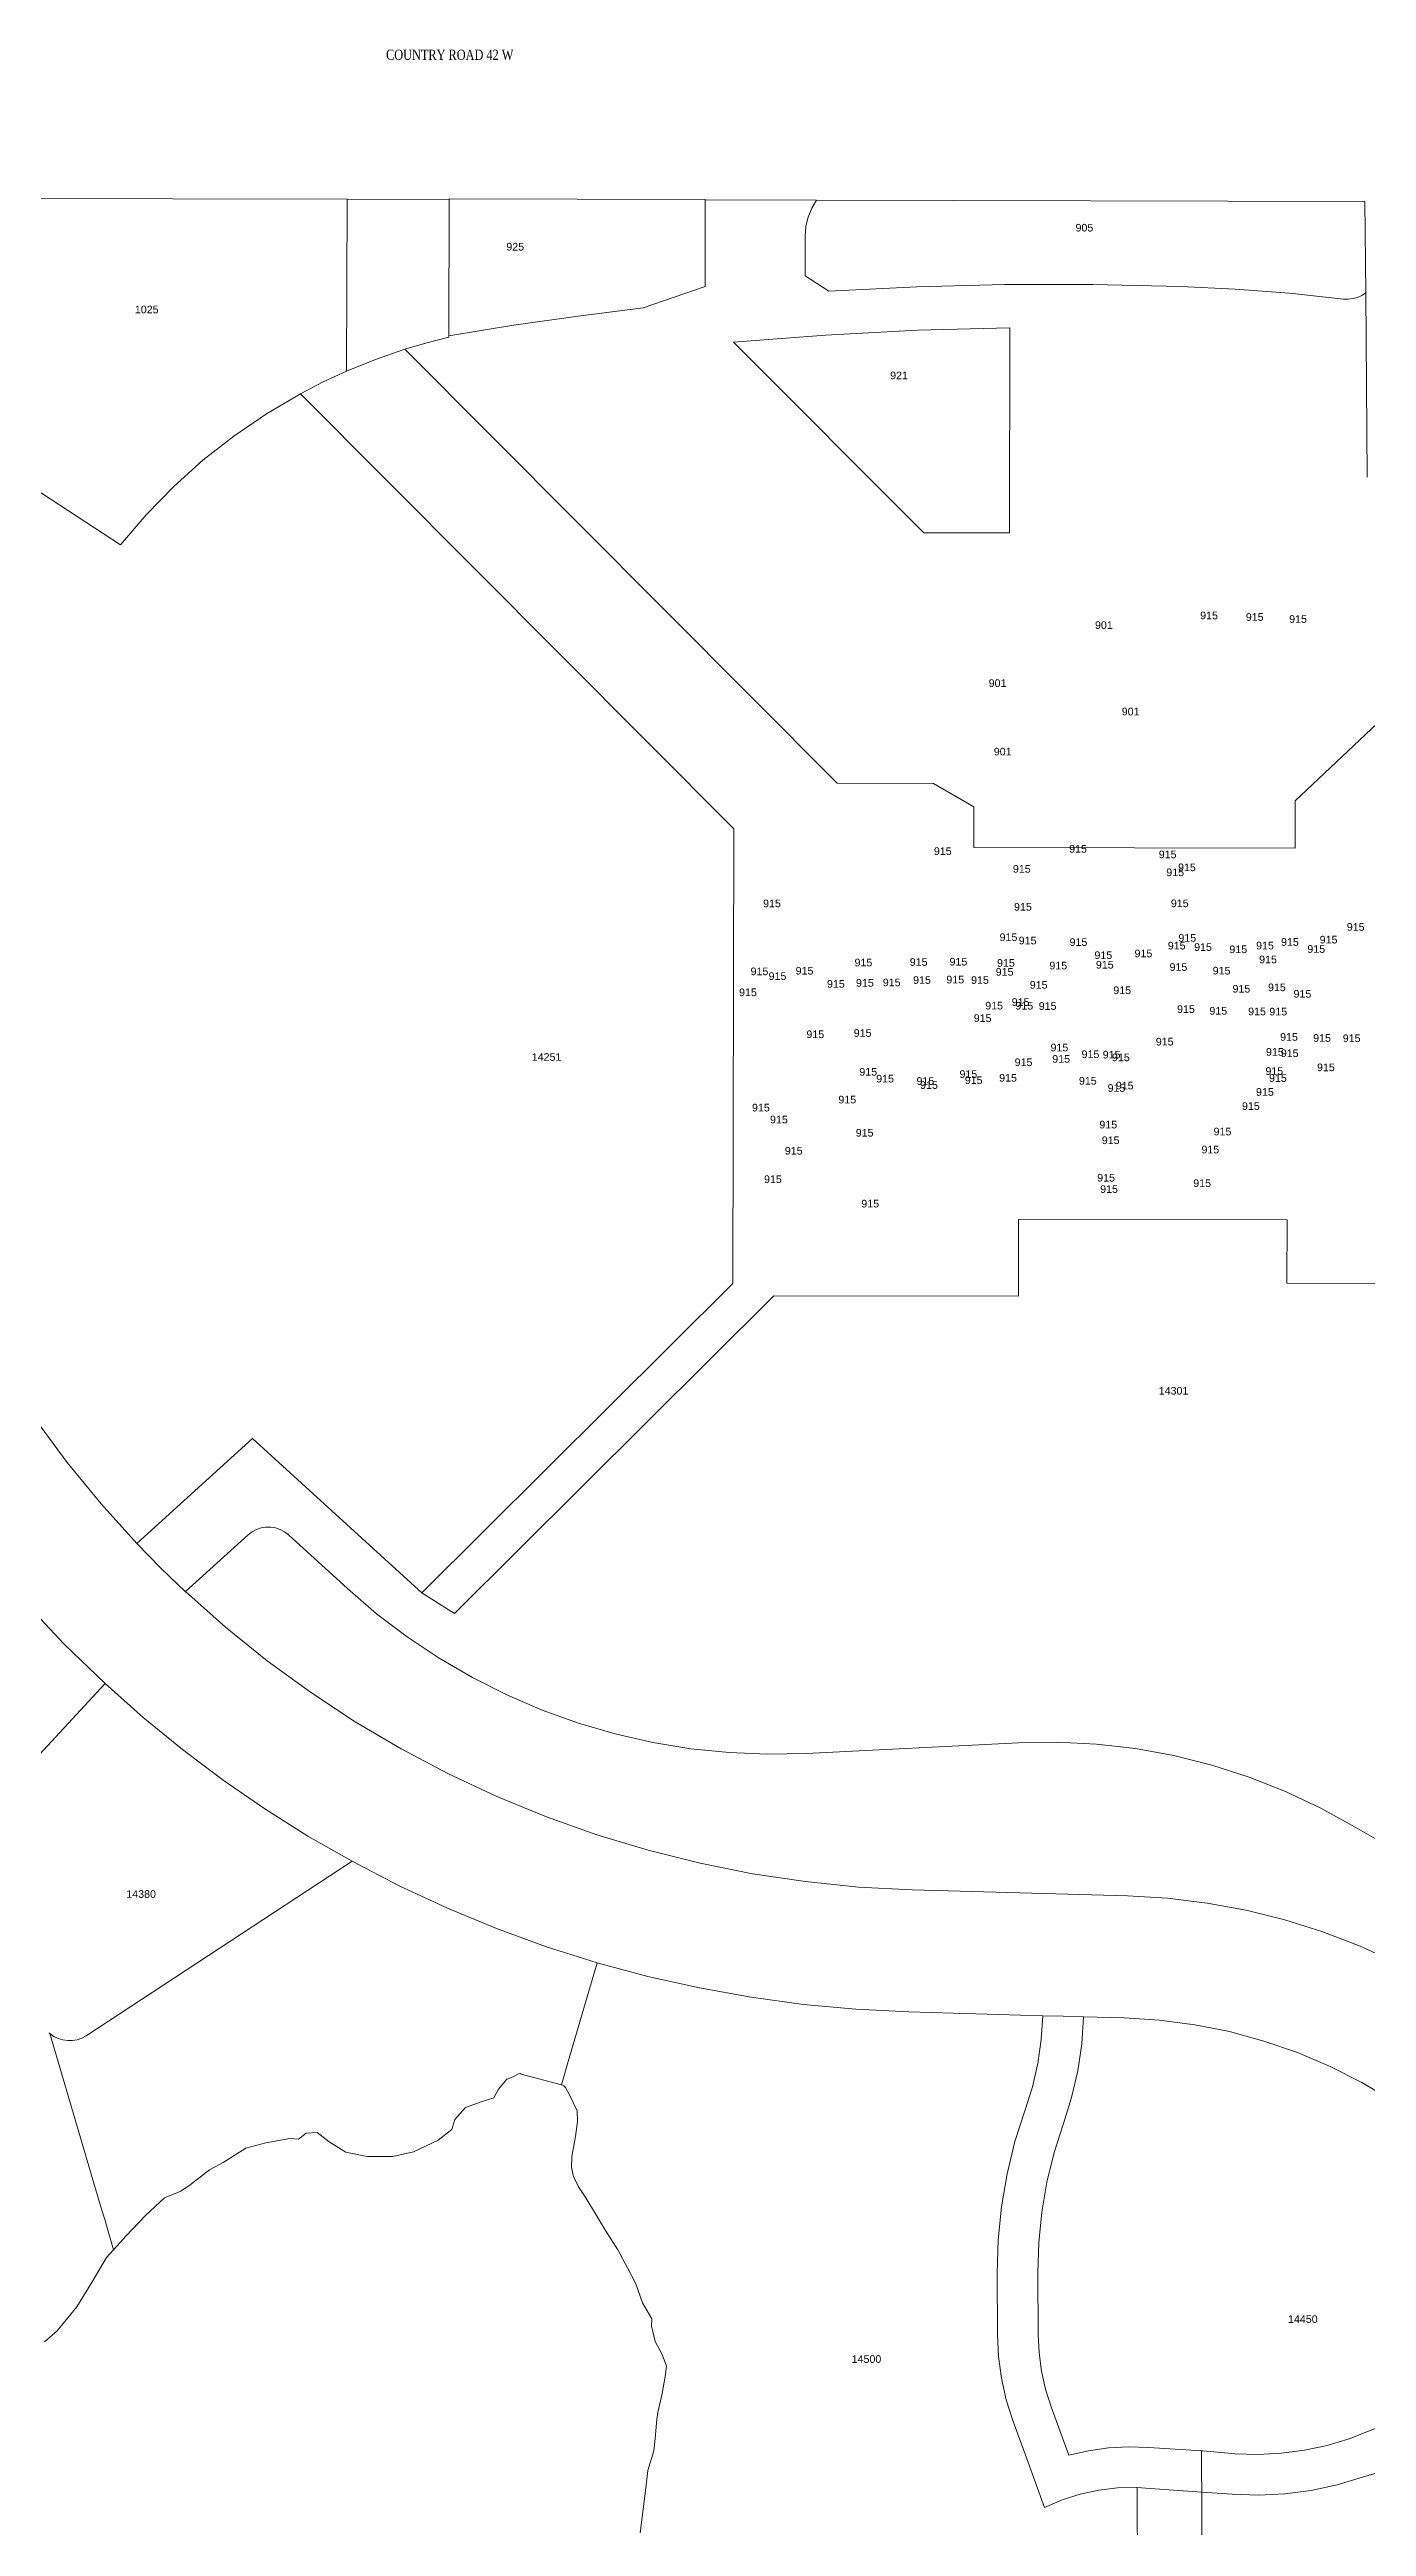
# Model space of a CAD drawing. Header units: feet. Extents: x 865220 to 5618803, y -2240498 to 1935234.
# Drawn here: x 2808321 to 2809615, y 963159 to 965595 of the extents above; entities that cross this region are included whole.
import ezdxf
from ezdxf.enums import TextEntityAlignment as Align

# ---------------------------------------------------------------- set-up
doc = ezdxf.new("R2010")
doc.units = ezdxf.units.FT
doc.header["$LTSCALE"] = 0.015
doc.header["$MEASUREMENT"] = 0
for name, color, linetype in [('Dakota County Addresses', 7, 'Continuous'), ('Dakota County Parcels', 7, 'Continuous'), ('STREET NAME', 7, 'Continuous')]:
    doc.layers.add(name, color=color, linetype=linetype)
doc.styles.add('Dimensions 100', font='arial.ttf')
doc.styles.get("Standard").update_dxf_attribs({"font": 'times.ttf'})

# ---------------------------------------------------------------- blocks, each defined once
blk = doc.blocks.new('ACMAP_ANN_TEMPLATE_Dakota County Addresses')
at = {"layer": 'Dakota County Addresses', "style": 'Dimensions 100'}
blk.add_attdef('DakotaCountyAddress', text='', height=50, dxfattribs=at).set_placement((0, 0), align=Align.CENTER)

msp = doc.modelspace()

# ---------------------------------------------------------------- linework, layer by layer
at = {"layer": 'Dakota County Parcels', "lineweight": 5}
for p, q in [((2808613.1, 965447.4), (2808222.7, 965448.2)), ((2808612.7, 965278.4), (2808613.1, 965447.4)), ((2808713.6, 965447.2), (2808613.1, 965447.4)), ((2808713.3, 965313.2), (2808713.6, 965447.2)), ((2808713.6, 965447.9), (2808965.2, 965447.3)), ((2808713.6, 965447.2), (2808713.6, 965447.9)), ((2808965.2, 965446.7), (2808965.1, 965361.7)), ((2808965.2, 965447.3), (2808965.2, 965446.7)), ((2808965.2, 965446.7), (2809074.8, 965446.4)), ((2809074.8, 965446.4), (2809613.8, 965445.3)), ((2809613.8, 965445.3), (2809614.6, 965355.3)), ((2809063.4, 965372.1), (2809063.5, 965411.4)), ((2809086.9, 965356.9), (2809063.4, 965372.1)), ((2808965.1, 965361.7), (2808904.4, 965340.6)), ((2809614.6, 965355.3), (2809616.1, 965174.2)), ((2808670, 965300), (2809095, 964873.2)), ((2808713.3, 965311.9), (2808713.3, 965313.2)), ((2809180.3, 965119.3), (2808993.2, 965306.9)), ((2809264.5, 965119.3), (2809264.6, 965320.9)), ((2808390.5, 965107.5), (2808172.8, 965249.9)), ((2808993.4, 964828.3), (2808567.4, 965256.2)), ((2809180.3, 965119.3), (2809264.5, 965119.3)), ((2809545.3, 964855.7), (2809676.5, 964979.7)), ((2809095, 964873.2), (2809189.6, 964873)), ((2809189.6, 964873), (2809229.3, 964849.9)), ((2809229.3, 964849.9), (2809229.2, 964809.9)), ((2809545.2, 964809.3), (2809545.3, 964855.7)), ((2808992.5, 964381.2), (2808993.4, 964828.3)), ((2809229.2, 964809.9), (2809545.2, 964809.3)), ((2809273.2, 964444.3), (2809273.1, 964368.7)), ((2809537.4, 964443.8), (2809273.2, 964444.3)), ((2809537.2, 964381.6), (2809537.4, 964443.8)), ((2808686.8, 964076.9), (2808992.5, 964381.2)), ((2809692.3, 964381.3), (2809537.2, 964381.6)), ((2809032.7, 964369.2), (2808718.9, 964056.8)), ((2809273.1, 964368.7), (2809032.7, 964369.2)), ((2808406.5, 964125.5), (2808520.3, 964228.9)), ((2808520.3, 964228.9), (2808686.9, 964076.8)), ((2808454.4, 964078.2), (2808516, 964134.2)), ((2808555.5, 964134.1), (2808613.5, 964081.2)), ((2808718.9, 964056.8), (2808686.8, 964076.9)), ((2808219.5, 963819.5), (2808375.3, 963987.8)), ((2809064.4, 963919.1), (2809273.1, 963929.5)), ((2808356.6, 963641.5), (2808618.1, 963813)), ((2809380.5, 963779), (2809168.7, 963785)), ((2808830.5, 963616), (2808859, 963713.3)), ((2808320, 963644.4), (2808321, 963643.6)), ((2808321, 963643.6), (2808370.9, 963474.1)), ((2809165.3, 963664.9), (2809297.2, 963661.2)), ((2809337.2, 963660.1), (2809377.2, 963659)), ((2808762.2, 963589.1), (2808770.3, 963598.7)), ((2808777.2, 963601.4), (2808781.8, 963603.9)), ((2808781.8, 963603.9), (2808783.3, 963604.3)), ((2808783.3, 963604.3), (2808784.2, 963603.7)), ((2808784.2, 963603.7), (2808823.9, 963593.2)), ((2808823.9, 963593.2), (2808830.5, 963616)), ((2808719.2, 963559.2), (2808729.6, 963570.9)), ((2808729.6, 963570.9), (2808744.9, 963576.4)), ((2808744.9, 963576.4), (2808757.4, 963580.4)), ((2808757.4, 963580.4), (2808762.2, 963589.1)), ((2808823.9, 963593.2), (2808825.1, 963592.9)), ((2808825.1, 963592.9), (2808826.4, 963592.1)), ((2808826.4, 963592.1), (2808828, 963590.6)), ((2808828, 963590.6), (2808831.8, 963583.4)), ((2808831.8, 963583.4), (2808839.3, 963567.6)), ((2808565.5, 963539.7), (2808572.9, 963545.8)), ((2808572.9, 963545.8), (2808583.7, 963546.4)), ((2808583.7, 963546.4), (2808595.6, 963537.1)), ((2808702.8, 963538.8), (2808716.1, 963549.2)), ((2808716.1, 963549.2), (2808719.2, 963559.2)), ((2808839.8, 963557.3), (2808837.6, 963542.3)), ((2808839.3, 963567.6), (2808839.8, 963557.3)), ((2808491.4, 963516.8), (2808513.6, 963530.8)), ((2808513.6, 963530.8), (2808533.2, 963536.1)), ((2808533.2, 963536.1), (2808556.9, 963540.3)), ((2808556.9, 963540.3), (2808565.5, 963539.7)), ((2808595.6, 963537.1), (2808611.8, 963527)), ((2808611.8, 963527), (2808632.8, 963522.7)), ((2808632.8, 963522.7), (2808658.1, 963522.7)), ((2808658.1, 963522.7), (2808678.5, 963527.2)), ((2808678.5, 963527.2), (2808702.8, 963538.8)), ((2808834.1, 963522.8), (2808833.8, 963512)), ((2808837.6, 963542.3), (2808834.1, 963522.8)), ((2808458.8, 963494.8), (2808478, 963509.5)), ((2808478, 963509.5), (2808491.4, 963516.8)), ((2808835.9, 963503.1), (2808840.6, 963493)), ((2808370.9, 963474.1), (2808374.9, 963460.8)), ((2808415.1, 963464.6), (2808433.7, 963482.2)), ((2808433.7, 963482.2), (2808449.8, 963488.6)), ((2808449.8, 963488.6), (2808458.8, 963494.8)), ((2808840.6, 963493), (2808847.9, 963482.1)), ((2808847.9, 963482.1), (2808857.4, 963466.5)), ((2808374.9, 963460.8), (2808383.6, 963431.1)), ((2808395.9, 963444.6), (2808415.1, 963464.6)), ((2808857.4, 963466.5), (2808867.3, 963450)), ((2808867.3, 963450), (2808879.2, 963430.8)), ((2808362.6, 963399.6), (2808376.6, 963423.5)), ((2808376.6, 963423.5), (2808383.6, 963431.1)), ((2808383.6, 963431.1), (2808395.9, 963444.6)), ((2808879.2, 963430.8), (2808889, 963413.4)), ((2808347.6, 963374.8), (2808362.6, 963399.6)), ((2808889, 963413.4), (2808896.9, 963397.6)), ((2809252.7, 963347.4), (2809252.3, 963408)), ((2809292.7, 963347.6), (2809292.3, 963408.2)), ((2808328.1, 963351.2), (2808347.6, 963374.8)), ((2808896.9, 963397.6), (2808903.6, 963378.9)), ((2808903.6, 963378.9), (2808912.7, 963363)), ((2808315.8, 963340.6), (2808328.1, 963351.2)), ((2808912.7, 963363), (2808912.6, 963356.1)), ((2808912.6, 963356.1), (2808916, 963340.9)), ((2808916, 963340.9), (2808922.9, 963328.1)), ((2808922.9, 963328.1), (2808927.1, 963316.6)), ((2809598.5, 963245.2), (2809839.5, 963340.8)), ((2808925.9, 963306.3), (2808923, 963289.6)), ((2808927.1, 963316.6), (2808925.9, 963306.3)), ((2808923, 963289.6), (2808918.7, 963270.9)), ((2809611.6, 963207.3), (2809860.3, 963280.4)), ((2808918.7, 963270.9), (2808917.6, 963264.5)), ((2809305.4, 963276.7), (2809322.7, 963229.1)), ((2808914.9, 963233.4), (2808908.7, 963213.8)), ((2808916, 963245.4), (2808914.9, 963233.4)), ((2809401.3, 963236.6), (2809453.2, 963233.4)), ((2809453.2, 963233.4), (2809454.4, 963233.3)), ((2809454.4, 963233.3), (2809482.9, 963230.7)), ((2809482.9, 963230.7), (2809486, 963230.5)), ((2808908.7, 963213.8), (2808906.8, 963196.7)), ((2808906.8, 963196.7), (2808904.4, 963175.8)), ((2809389.8, 963197.2), (2809389.4, 963197.2)), ((2809398.4, 963196.7), (2809389.8, 963197.2)), ((2809390.6, 963071.6), (2809389.8, 963197.2)), ((2809398.4, 963196.7), (2809453.5, 963192.7)), ((2809455.2, 962900.5), (2809453.5, 963192.7)), ((2809453.5, 963192.7), (2809483.2, 963190.6)), ((2808904.4, 963175.8), (2808901.2, 963152.5))]:
    msp.add_line(p, q, dxfattribs=at)
for points in [[(2809074.8, 965446.4), (2809070, 965438.5), (2809066.4, 965429.8), (2809064.2, 965420.8), (2809063.5, 965411.4)], [(2809433, 965361.6), (2809346.4, 965363.6), (2809259.9, 965363.5), (2809173.4, 965361.2), (2809086.9, 965356.9)], [(2809592.8, 965349.3), (2809539.7, 965354.9), (2809486.4, 965359), (2809433, 965361.6)], [(2809592.8, 965349.3), (2809597.4, 965349.1), (2809602, 965349.7), (2809606.5, 965350.9), (2809610.7, 965352.8), (2809614.6, 965355.3)], [(2808904.4, 965340.6), (2808840.5, 965332.6), (2808776.8, 965323.5), (2808713.3, 965313.2)], [(2808670, 965300), (2808641.1, 965289.9), (2808612.7, 965278.4)], [(2808713.3, 965311.9), (2808691.6, 965306.3), (2808670, 965300)], [(2809264.6, 965320.9), (2809174, 965318.6), (2809083.5, 965313.9), (2808993.2, 965306.9)], [(2808612.7, 965278.4), (2808589.8, 965267.8), (2808567.4, 965256.2)], [(2808567.4, 965256.2), (2808534, 965236.5), (2808502, 965214.6), (2808471.5, 965190.7), (2808442.7, 965164.8), (2808415.7, 965137), (2808390.5, 965107.5)], [(2808172.8, 965249.8), (2808156, 965200), (2808141.7, 965149.4), (2808129.8, 965098.2), (2808120.4, 965046.5), (2808113.5, 964994.4), (2808109.1, 964942), (2808107.2, 964889.5), (2808107.9, 964836.9), (2808111.1, 964784.4), (2808116.8, 964732.2), (2808125, 964680.3), (2808135.7, 964628.8), (2808148.8, 964577.9), (2808164.4, 964527.7), (2808182.4, 964478.3), (2808202.8, 964429.9), (2808225.4, 964382.4), (2808250.3, 964336.2), (2808277.4, 964291.1), (2808306.7, 964247.4), (2808338, 964205.2), (2808371.3, 964164.5), (2808406.5, 964125.5)], [(2808136.2, 964294.5), (2808164.1, 964246.2), (2808194.2, 964199.2), (2808226.5, 964153.7), (2808260.8, 964109.7), (2808297.1, 964067.3), (2808335.2, 964026.6), (2808375.3, 963987.8)], [(2808555.5, 964134.1), (2808551.7, 964137), (2808547.5, 964139.3), (2808542.9, 964140.9), (2808538.2, 964141.7), (2808533.4, 964141.7), (2808528.6, 964140.9), (2808524.1, 964139.4), (2808519.9, 964137.1), (2808516, 964134.2)], [(2808406.5, 964125.5), (2808430.1, 964101.4), (2808454.4, 964078)], [(2808613.5, 964081.2), (2808642.2, 964056.5), (2808672.3, 964033.7), (2808703.8, 964012.7), (2808736.5, 963993.6), (2808770.3, 963976.6), (2808805, 963961.7), (2808840.6, 963948.9), (2808876.9, 963938.3), (2808913.8, 963929.9), (2808951.1, 963923.7), (2808988.8, 963919.9), (2809026.6, 963918.3), (2809064.4, 963919.1)], [(2808454.4, 964078.2), (2808493.7, 964043.2), (2808534.6, 964010.2), (2808577.1, 963979.2), (2808621.1, 963950.3), (2808666.4, 963923.5), (2808712.9, 963898.9), (2808760.5, 963876.6), (2808809.2, 963856.7), (2808858.8, 963839.1), (2808909.1, 963823.9), (2808960.2, 963811.1), (2809011.8, 963800.8), (2809063.8, 963793), (2809116.1, 963787.7), (2809168.7, 963785)], [(2808375.3, 963987.8), (2808412.6, 963954.5), (2808451.3, 963922.9), (2808491.3, 963892.9), (2808532.4, 963864.5), (2808574.7, 963837.8), (2808618.1, 963813)], [(2809604.1, 963846.6), (2809570.5, 963865.3), (2809535.7, 963881.7), (2809499.9, 963895.9), (2809463.3, 963907.7), (2809426, 963917), (2809388.2, 963923.9), (2809349.9, 963928.3), (2809311.5, 963930.1), (2809273.1, 963929.5)], [(2809604.1, 963846.6), (2809638.8, 963826.9), (2809674.3, 963808.8), (2809710.7, 963792.4), (2809747.7, 963777.7), (2809785.5, 963764.8), (2809823.8, 963753.6)], [(2808618.1, 963813), (2808664.5, 963788.9), (2808711.8, 963766.9), (2808760.1, 963746.9), (2808809.2, 963729), (2808859, 963713.3)], [(2809987.9, 963261), (2809979.4, 963299.3), (2809968.6, 963337), (2809955.5, 963374), (2809940.2, 963410), (2809922.6, 963445.1), (2809902.9, 963479), (2809881.2, 963511.7), (2809857.5, 963542.9), (2809831.9, 963572.6), (2809804.6, 963600.7), (2809775.5, 963627.1), (2809744.9, 963651.6), (2809712.9, 963674.2), (2809679.5, 963694.7), (2809644.9, 963713.2), (2809609.2, 963729.5), (2809572.6, 963743.6), (2809535.2, 963755.4), (2809497.2, 963764.9), (2809458.6, 963772), (2809419.7, 963776.7), (2809380.5, 963779)], [(2808859, 963713.3), (2808909, 963699.8), (2808959.6, 963688.5), (2809010.6, 963679.3), (2809061.9, 963672.3), (2809113.5, 963667.5), (2809165.3, 963664.9)], [(2808321, 963643.6), (2808324.9, 963640.8), (2808329.2, 963638.7), (2808333.8, 963637.3), (2808338.5, 963636.7), (2808343.3, 963636.8), (2808347.9, 963637.6), (2808352.4, 963639.2), (2808356.6, 963641.5)], [(2809279.8, 963568.7), (2809286.9, 963591.3), (2809292.2, 963614.3), (2809295.6, 963637.7), (2809297.2, 963661.2)], [(2809297.2, 963661.2), (2809317.2, 963660.7), (2809337.2, 963660.1)], [(2809317.4, 963555.2), (2809325.5, 963580.8), (2809331.5, 963606.9), (2809335.4, 963633.4), (2809337.2, 963660.1)], [(2809839.5, 963340.8), (2809825, 963372.6), (2809808.5, 963403.3), (2809789.8, 963432.8), (2809769.3, 963461), (2809746.9, 963487.7), (2809722.7, 963512.9), (2809696.9, 963536.4), (2809669.5, 963558), (2809640.8, 963577.8), (2809610.8, 963595.6), (2809579.6, 963611.3), (2809547.5, 963624.9), (2809514.5, 963636.3), (2809480.8, 963645.5), (2809446.6, 963652.3), (2809412, 963656.8), (2809377.2, 963659)], [(2808770.3, 963598.7), (2808776.5, 963601.1), (2808777.2, 963601.4)], [(2809279.8, 963568.7), (2809269.8, 963537.5), (2809262, 963505.7), (2809256.5, 963473.3), (2809253.3, 963440.7), (2809252.3, 963408)], [(2809317.4, 963555.2), (2809308.3, 963526.7), (2809301.2, 963497.5), (2809296.1, 963468), (2809293.2, 963438.2), (2809292.3, 963408.2)], [(2808833.8, 963512), (2808835.6, 963504.3), (2808835.9, 963503.1)], [(2809252.7, 963347.4), (2809253.7, 963325.9), (2809256.6, 963304.6), (2809261.3, 963283.6), (2809267.8, 963263.1)], [(2809292.7, 963347.6), (2809293.6, 963329.5), (2809296, 963311.6), (2809299.9, 963294), (2809305.4, 963276.7)], [(2808917.6, 963264.5), (2808916.6, 963253), (2808916, 963245.4)], [(2809298.9, 963177.6), (2809279.8, 963230), (2809267.8, 963263.1)], [(2809401.3, 963236.6), (2809381.5, 963237.2), (2809361.7, 963236.1), (2809342, 963233.4), (2809322.7, 963229.1)], [(2809453.5, 963192.7), (2809453.3, 963212.8), (2809453.2, 963233.4)], [(2809486, 963230.5), (2809508.9, 963229.8), (2809531.7, 963230.9), (2809554.3, 963233.8), (2809576.7, 963238.6), (2809598.5, 963245.2)], [(2809483.2, 963190.6), (2809509.2, 963189.8), (2809535.2, 963191), (2809561.1, 963194.4), (2809586.6, 963199.9), (2809611.6, 963207.3)], [(2809389.4, 963197.2), (2809370.7, 963196.8), (2809352.2, 963194.6), (2809333.9, 963190.6), (2809316.1, 963185), (2809298.9, 963177.6)]]:
    msp.add_lwpolyline(points, dxfattribs=at)

# ---------------------------------------------------------------- block references
at = {"layer": 'Dakota County Addresses', "lineweight": 5, "xscale": 0.15, "yscale": 0.15, "zscale": 0.15}
for p, values in [((2809338.1, 965415.7), {'DakotaCountyAddress': '905'}), ((2808778.5, 965397), {'DakotaCountyAddress': '925'}), ((2808416.2, 965335.3), {'DakotaCountyAddress': '1025'}), ((2809155.8, 965270.4), {'DakotaCountyAddress': '921'}), ((2809357.2, 965024.9), {'DakotaCountyAddress': '901'}), ((2809460.6, 965034.4), {'DakotaCountyAddress': '915'}), ((2809505.5, 965032.9), {'DakotaCountyAddress': '915'}), ((2809548.1, 965030.9), {'DakotaCountyAddress': '915'}), ((2809252.7, 964967.8), {'DakotaCountyAddress': '901'}), ((2809383.5, 964939.9), {'DakotaCountyAddress': '901'}), ((2809257.7, 964900.5), {'DakotaCountyAddress': '901'}), ((2809331.8, 964804.9), {'DakotaCountyAddress': '915'}), ((2809198.8, 964802.6), {'DakotaCountyAddress': '915'}), ((2809276.5, 964785.2), {'DakotaCountyAddress': '915'}), ((2809419.9, 964799.4), {'DakotaCountyAddress': '915'}), ((2809427.3, 964781.8), {'DakotaCountyAddress': '915'}), ((2809438.9, 964786.7), {'DakotaCountyAddress': '915'}), ((2809030.9, 964751.2), {'DakotaCountyAddress': '915'}), ((2809277.6, 964747.9), {'DakotaCountyAddress': '915'}), ((2809431.8, 964751.3), {'DakotaCountyAddress': '915'}), ((2809263.4, 964718), {'DakotaCountyAddress': '915'}), ((2809282.2, 964714.7), {'DakotaCountyAddress': '915'}), ((2809332.2, 964713.2), {'DakotaCountyAddress': '915'}), ((2809428.8, 964709.7), {'DakotaCountyAddress': '915'}), ((2809439.2, 964717.3), {'DakotaCountyAddress': '915'}), ((2809454.7, 964708.3), {'DakotaCountyAddress': '915'}), ((2809515.6, 964709.8), {'DakotaCountyAddress': '915'}), ((2809540.1, 964713.3), {'DakotaCountyAddress': '915'}), ((2809566, 964706.4), {'DakotaCountyAddress': '915'}), ((2809578.1, 964715.6), {'DakotaCountyAddress': '915'}), ((2809604.8, 964728.1), {'DakotaCountyAddress': '915'}), ((2809018.6, 964684.4), {'DakotaCountyAddress': '915'}), ((2809062.9, 964685), {'DakotaCountyAddress': '915'}), ((2809120.8, 964693.1), {'DakotaCountyAddress': '915'}), ((2809175.1, 964693.6), {'DakotaCountyAddress': '915'}), ((2809214.2, 964693.9), {'DakotaCountyAddress': '915'}), ((2809259.6, 964683.9), {'DakotaCountyAddress': '915'}), ((2809260.9, 964692.7), {'DakotaCountyAddress': '915'}), ((2809312.4, 964690.1), {'DakotaCountyAddress': '915'}), ((2809356.7, 964700.3), {'DakotaCountyAddress': '915'}), ((2809358.1, 964690.9), {'DakotaCountyAddress': '915'}), ((2809396.1, 964702), {'DakotaCountyAddress': '915'}), ((2809430.5, 964688.7), {'DakotaCountyAddress': '915'}), ((2809472.9, 964685.1), {'DakotaCountyAddress': '915'}), ((2809489.3, 964706.1), {'DakotaCountyAddress': '915'}), ((2809518.6, 964696.1), {'DakotaCountyAddress': '915'}), ((2809007.3, 964663.8), {'DakotaCountyAddress': '915'}), ((2809036.3, 964679.7), {'DakotaCountyAddress': '915'}), ((2809093.7, 964672.1), {'DakotaCountyAddress': '915'}), ((2809122.2, 964673.1), {'DakotaCountyAddress': '915'}), ((2809148.6, 964673.5), {'DakotaCountyAddress': '915'}), ((2809178.4, 964675.9), {'DakotaCountyAddress': '915'}), ((2809211.1, 964676.3), {'DakotaCountyAddress': '915'}), ((2809235.4, 964675.9), {'DakotaCountyAddress': '915'}), ((2809293.1, 964671.1), {'DakotaCountyAddress': '915'}), ((2809375.2, 964665.8), {'DakotaCountyAddress': '915'}), ((2809492.4, 964667.3), {'DakotaCountyAddress': '915'}), ((2809527.3, 964668.7), {'DakotaCountyAddress': '915'}), ((2809552.4, 964662.3), {'DakotaCountyAddress': '915'}), ((2809238, 964638.4), {'DakotaCountyAddress': '915'}), ((2809249.3, 964650.7), {'DakotaCountyAddress': '915'}), ((2809275.3, 964654.2), {'DakotaCountyAddress': '915'}), ((2809279, 964650.6), {'DakotaCountyAddress': '915'}), ((2809301.9, 964650.3), {'DakotaCountyAddress': '915'}), ((2809437.9, 964647.3), {'DakotaCountyAddress': '915'}), ((2809469.7, 964645.6), {'DakotaCountyAddress': '915'}), ((2809507.8, 964645), {'DakotaCountyAddress': '915'}), ((2809528.6, 964644.8), {'DakotaCountyAddress': '915'}), ((2809073.5, 964622.5), {'DakotaCountyAddress': '915'}), ((2809120, 964623.8), {'DakotaCountyAddress': '915'}), ((2809313.5, 964609.5), {'DakotaCountyAddress': '915'}), ((2809417, 964615.3), {'DakotaCountyAddress': '915'}), ((2809539.2, 964619.9), {'DakotaCountyAddress': '915'}), ((2809571.7, 964618.9), {'DakotaCountyAddress': '915'}), ((2809600.8, 964618.6), {'DakotaCountyAddress': '915'}), ((2808809.3, 964600.2), {'DakotaCountyAddress': '14251'}), ((2809125.5, 964585.6), {'DakotaCountyAddress': '915'}), ((2809278.2, 964595), {'DakotaCountyAddress': '915'}), ((2809315.2, 964598.3), {'DakotaCountyAddress': '915'}), ((2809344, 964602.9), {'DakotaCountyAddress': '915'}), ((2809364.8, 964602.5), {'DakotaCountyAddress': '915'}), ((2809373.9, 964599.8), {'DakotaCountyAddress': '915'}), ((2809524.8, 964586.4), {'DakotaCountyAddress': '915'}), ((2809525.3, 964605.2), {'DakotaCountyAddress': '915'}), ((2809539.9, 964603.9), {'DakotaCountyAddress': '915'}), ((2809575.5, 964590), {'DakotaCountyAddress': '915'}), ((2809142.1, 964578.9), {'DakotaCountyAddress': '915'}), ((2809181.7, 964576.6), {'DakotaCountyAddress': '915'}), ((2809185.3, 964572.6), {'DakotaCountyAddress': '915'}), ((2809224, 964583.4), {'DakotaCountyAddress': '915'}), ((2809229.2, 964577.4), {'DakotaCountyAddress': '915'}), ((2809263, 964579.7), {'DakotaCountyAddress': '915'}), ((2809341.4, 964576.8), {'DakotaCountyAddress': '915'}), ((2809369.6, 964569.7), {'DakotaCountyAddress': '915'}), ((2809377.7, 964572.1), {'DakotaCountyAddress': '915'}), ((2809515.5, 964565.8), {'DakotaCountyAddress': '915'}), ((2809528.3, 964579.5), {'DakotaCountyAddress': '915'}), ((2809020, 964550.4), {'DakotaCountyAddress': '915'}), ((2809037.7, 964538.7), {'DakotaCountyAddress': '915'}), ((2809104.9, 964558.3), {'DakotaCountyAddress': '915'}), ((2809501.7, 964551.9), {'DakotaCountyAddress': '915'}), ((2809122, 964525.7), {'DakotaCountyAddress': '915'}), ((2809361.5, 964533.7), {'DakotaCountyAddress': '915'}), ((2809363.9, 964518.3), {'DakotaCountyAddress': '915'}), ((2809473.8, 964526.9), {'DakotaCountyAddress': '915'}), ((2809052.3, 964508), {'DakotaCountyAddress': '915'}), ((2809461.9, 964509.2), {'DakotaCountyAddress': '915'}), ((2809031.8, 964480), {'DakotaCountyAddress': '915'}), ((2809359.4, 964481.5), {'DakotaCountyAddress': '915'}), ((2809362.3, 964470.3), {'DakotaCountyAddress': '915'}), ((2809453.8, 964476.1), {'DakotaCountyAddress': '915'}), ((2809127.5, 964456), {'DakotaCountyAddress': '915'}), ((2809425.7, 964272), {'DakotaCountyAddress': '14301'}), ((2808410.7, 963777.1), {'DakotaCountyAddress': '14380'}), ((2809552.8, 963359.1), {'DakotaCountyAddress': '14450'}), ((2809123.8, 963319.8), {'DakotaCountyAddress': '14500'})]:
    msp.add_blockref('ACMAP_ANN_TEMPLATE_Dakota County Addresses', p, dxfattribs=at).add_auto_attribs(values)

# ---------------------------------------------------------------- texts
at = {"layer": 'STREET NAME', "lineweight": 5, "ltscale": 40, "width": 0.8}
msp.add_text('COUNTRY ROAD 42 W ', height=10, dxfattribs=at).set_placement((2808651.5, 965584.5))

doc.saveas('drawing.dxf')
